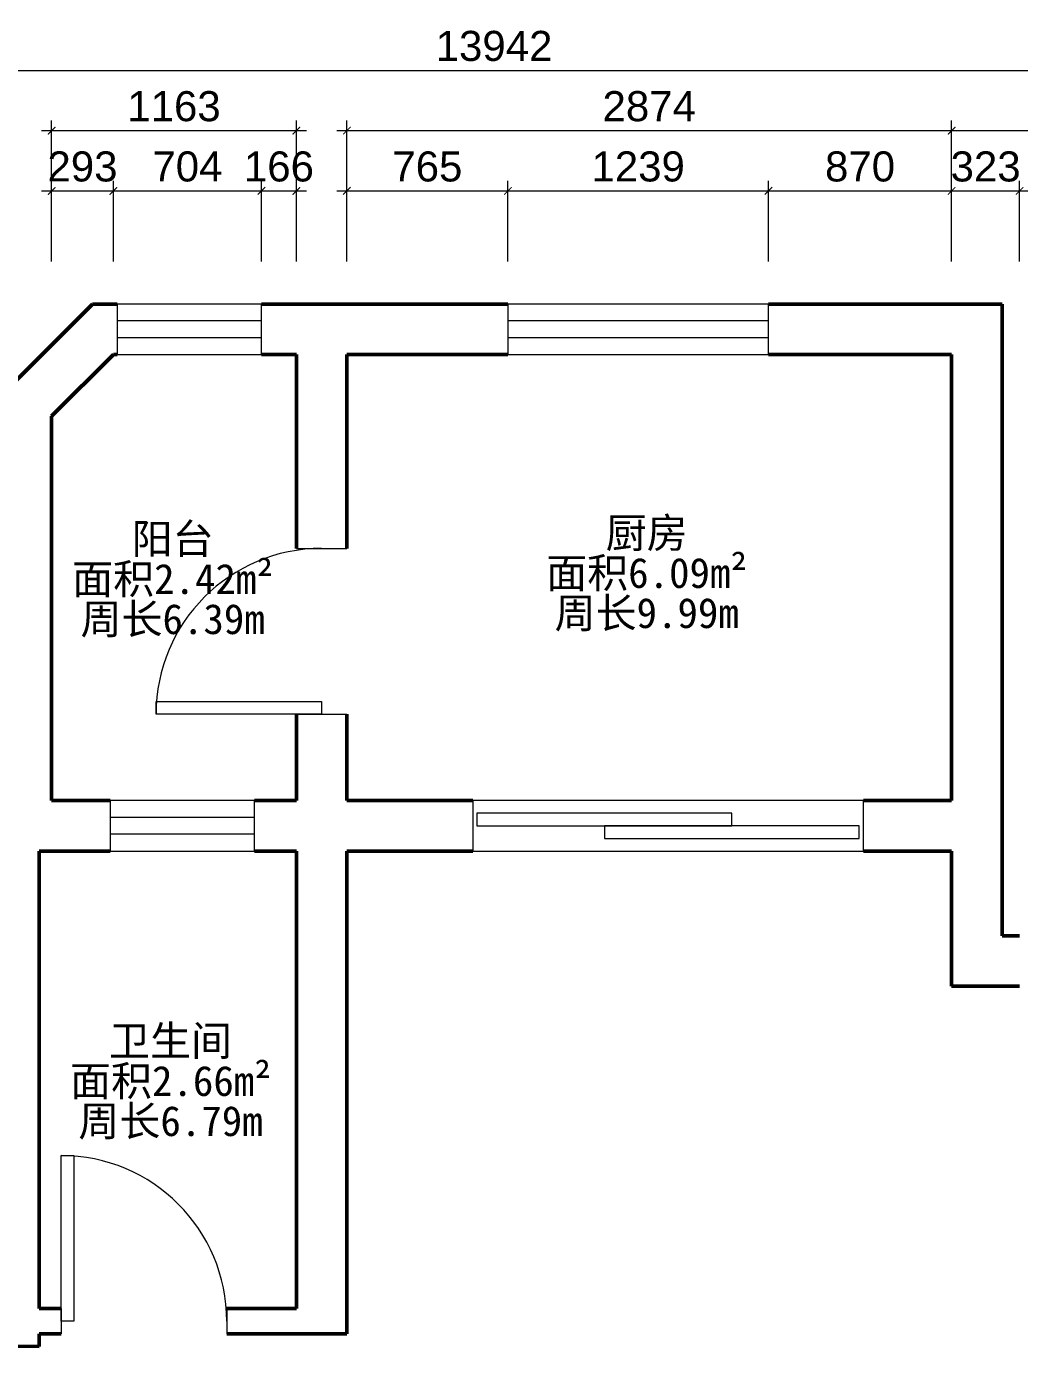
# Model space of a CAD drawing. Header units: millimetres. Extents: x 245 to 19137, y -220 to 12813.
# Drawn here: x 6518 to 11239, y 6540 to 12813 of the extents above; entities that cross this region are included whole.
import ezdxf

# ---------------------------------------------------------------- set-up
doc = ezdxf.new("R2010")
doc.units = ezdxf.units.MM
for name, color, linetype, lineweight in [('BS-非承重墙', 7, 'Continuous', 50), ('DS-门窗', 7, 'Continuous', 13), ('SH-文字标注', 2, 'Continuous', 13)]:
    doc.layers.add(name, color=color, linetype=linetype, lineweight=lineweight)
doc.layers.add('SH-尺寸标注', color=32, linetype='Continuous')
doc.styles.get("Standard").update_dxf_attribs({"font": 'arial.ttf'})
doc.styles.add('T_20_SimSun', font='', dxfattribs={"height": 178.571429})
doc.styles.get('T_20_SimSun').set_extended_font_data('SimSun')
doc.dimstyles.new('D_20_2.35', dxfattribs={"dimtxt": 142.857143, "dimasz": 35.714286, "dimexe": 47.619048, "dimexo": 0, "dimgap": 0, "dimtad": 1, "dimdec": 0, "dimzin": 1, "dimdsep": 46, "dimtxsty": 'Standard', "dimblk": 'ARCHTICK', "dimcen": 0.09, "dimdle": 47.619048, "dimclrd": 252, "dimclre": 252, "dimclrt": 134, "dimadec": 0, "dimazin": 0, "dimtfac": 1, "dimtdec": 4, "dimtix": 1, "dimtmove": 2, "dimatfit": 3, "dimfxl": 335.714273, "dimfxlon": 1, "dimtolj": 1, "dimtzin": 0, "dimlwd": 9, "dimlwe": 9, "dimarcsym": 0})

# ---------------------------------------------------------------- blocks, each defined once
blk = doc.blocks.new('WINDOW_d2bf44923f063b99043b6629e2dc5596_65d58f8b3c4644a4b537f87e552f670e')
at = {"layer": 'DS-门窗', "color": 60, "linetype": 'Continuous', "ltscale": 2}
for p, q in [((-1135.9, 2353.6), (-1821.2, 2353.6)), ((-1821.2, 2353.6), (-1821.2, 2113.6)), ((-1135.9, 2113.6), (-1135.9, 2353.6)), ((-1135.9, 2273.6), (-1821.2, 2273.6)), ((-1135.9, 2193.6), (-1821.2, 2193.6)), ((-1821.2, 2113.6), (-1135.9, 2113.6))]:
    blk.add_line(p, q, dxfattribs=at)
blk = doc.blocks.new('WINDOW_dda7be86b2d194ed9017f27c36ae2ee6_67aec39b51144958a70b7d2f797984ce')
at = {"layer": 'DS-门窗', "color": 60, "linetype": 'Continuous', "ltscale": 2}
for p, q in [((-1102, 4712.9), (-1787.3, 4712.9)), ((-1787.3, 4712.9), (-1787.3, 4472.9)), ((-1102, 4472.9), (-1102, 4712.9)), ((-1102, 4632.9), (-1787.3, 4632.9)), ((-1102, 4552.9), (-1787.3, 4552.9)), ((-1787.3, 4472.9), (-1102, 4472.9))]:
    blk.add_line(p, q, dxfattribs=at)
blk = doc.blocks.new('WINDOW_2dabe6a3f66ad981135af9a1e4afb64f_94e704c11bf74612bcbc1eeecc1d5c7c')
at = {"layer": 'DS-门窗', "color": 60, "linetype": 'Continuous', "ltscale": 2}
for p, q in [((1307.5, 4712.9), (69, 4712.9)), ((69, 4712.9), (69, 4472.9)), ((1307.5, 4472.9), (1307.5, 4712.9)), ((1307.5, 4632.9), (69, 4632.9)), ((1307.5, 4552.9), (69, 4552.9)), ((69, 4472.9), (1307.5, 4472.9))]:
    blk.add_line(p, q, dxfattribs=at)
blk = doc.blocks.new('DOOR_fc16af7c67214b6b2f2defd95263af8d_9140ba4ccb784bec9770fdfd2bd67f3c')
at = {"layer": 'DS-门窗', "color": 60, "linetype": 'Continuous', "ltscale": 2}
for p, q in [((1758.7, 2353.6), (-97.8, 2353.6)), ((-97.8, 2353.6), (-97.8, 2113.6)), ((1758.7, 2113.6), (1758.7, 2353.6)), ((1133.2, 2293.6), (-77.8, 2293.6)), ((-77.8, 2293.6), (-77.8, 2233.6)), ((1133.2, 2233.6), (1133.2, 2293.6)), ((-77.8, 2233.6), (1133.2, 2233.6)), ((1738.7, 2233.6), (527.7, 2233.6)), ((527.7, 2233.6), (527.7, 2173.6)), ((1738.7, 2173.6), (1738.7, 2233.6)), ((527.7, 2173.6), (1738.7, 2173.6)), ((-97.8, 2113.6), (1758.7, 2113.6))]:
    blk.add_line(p, q, dxfattribs=at)
blk = doc.blocks.new('LEGEND_53b17ed9e7bc361a9d5f7c8f8c891103_0325671d14544a5e9625c67889f8c782')
at = {"layer": 'DS-门窗', "color": 60, "linetype": 'Continuous', "ltscale": 2}
for p, q in [((0, 240), (0, 0)), ((787, 240), (787, 0))]:
    blk.add_line(p, q, dxfattribs=at)
at = {"layer": 'DS-门窗', "color": 60, "linetype": 'Continuous', "ltscale": 2, "flags": 128}
blk.add_lwpolyline([(0, 120), (0, 907), (60, 907), (60, 120), (0, 120)], dxfattribs=at)
at = {"layer": 'DS-门窗', "color": 60, "linetype": 'Continuous', "ltscale": 2}
blk.add_arc((0, 120), 787, 0, 90, dxfattribs=at)
blk = doc.blocks.new('LEGEND_21c7235f9fb190111f4370a596c8782f_f730b179c3a6443a9e8fe988db1792cb')
at = {"layer": 'DS-门窗', "color": 60, "linetype": 'Continuous', "ltscale": 2}
for p, q in [((0, 120), (0, 0)), ((787, 120), (787, 0))]:
    blk.add_line(p, q, dxfattribs=at)
at = {"layer": 'DS-门窗', "color": 60, "linetype": 'Continuous', "ltscale": 2, "flags": 128}
blk.add_lwpolyline([(0, 60), (0, 847), (60, 847), (60, 60), (0, 60)], dxfattribs=at)
at = {"layer": 'DS-门窗', "color": 60, "linetype": 'Continuous', "ltscale": 2}
blk.add_arc((0, 60), 787, 0, 90, dxfattribs=at)
blk = doc.blocks.new('_ArchTick')
at = {"color": 0, "linetype": 'ByBlock', "const_width": 0.15}
blk.add_lwpolyline([(-0.5, -0.5), (0.5, 0.5)], dxfattribs=at)
blk = doc.blocks.new('*D247')
at = {"layer": 'Defpoints', "color": 0}
for p in [(7801.4, 12317.5), (6638.4, 11981.8), (7801.4, 11981.8)]:
    blk.add_point(p, dxfattribs=at)
at = {"layer": 'SH-尺寸标注', "color": 252, "linetype": 'Continuous', "lineweight": 9}
for p, q in [((6638.4, 11981.8), (6638.4, 12365.1)), ((7801.4, 11981.8), (7801.4, 12365.1)), ((6590.8, 12317.5), (7849, 12317.5))]:
    blk.add_line(p, q, dxfattribs=at)
at = {"layer": 'SH-尺寸标注', "color": 252, "linetype": 'Continuous', "lineweight": 9, "xscale": 35.71428581050463, "yscale": 35.71428581050463, "zscale": 35.71428581050463, "rotation": 180}
blk.add_blockref('_ArchTick', (6638.4, 12317.5), dxfattribs=at)
at = {"layer": 'SH-尺寸标注', "color": 252, "linetype": 'Continuous', "lineweight": 9, "xscale": 35.71428581050463, "yscale": 35.71428581050463, "zscale": 35.71428581050463}
blk.add_blockref('_ArchTick', (7801.4, 12317.5), dxfattribs=at)
at = {"layer": 'SH-尺寸标注', "color": 134, "insert": (7219.9, 12432.8), "char_height": 142.86, "attachment_point": 5}
blk.add_mtext('\\A1;1163', dxfattribs=at)
blk = doc.blocks.new('*D248')
at = {"layer": 'Defpoints', "color": 0}
for p in [(10915.5, 12317.5), (8041.4, 11981.8), (10915.5, 11981.8)]:
    blk.add_point(p, dxfattribs=at)
at = {"layer": 'SH-尺寸标注', "color": 252, "linetype": 'Continuous', "lineweight": 9}
for p, q in [((8041.4, 11981.8), (8041.4, 12365.1)), ((10915.5, 11981.8), (10915.5, 12365.1)), ((7993.8, 12317.5), (10963.2, 12317.5))]:
    blk.add_line(p, q, dxfattribs=at)
at = {"layer": 'SH-尺寸标注', "color": 252, "linetype": 'Continuous', "lineweight": 9, "xscale": 35.71428581050463, "yscale": 35.71428581050463, "zscale": 35.71428581050463, "rotation": 180}
blk.add_blockref('_ArchTick', (8041.4, 12317.5), dxfattribs=at)
at = {"layer": 'SH-尺寸标注', "color": 252, "linetype": 'Continuous', "lineweight": 9, "xscale": 35.71428581050463, "yscale": 35.71428581050463, "zscale": 35.71428581050463}
blk.add_blockref('_ArchTick', (10915.5, 12317.5), dxfattribs=at)
at = {"layer": 'SH-尺寸标注', "color": 134, "insert": (9478.5, 12432.8), "char_height": 142.86, "attachment_point": 5}
blk.add_mtext('\\A1;2874', dxfattribs=at)
blk = doc.blocks.new('*D249')
at = {"layer": 'Defpoints', "color": 0}
for p in [(13152.7, 12317.5), (10915.5, 11981.8), (13152.7, 11981.8)]:
    blk.add_point(p, dxfattribs=at)
at = {"layer": 'SH-尺寸标注', "color": 252, "linetype": 'Continuous', "lineweight": 9}
for p, q in [((10915.5, 11981.8), (10915.5, 12365.1)), ((13152.7, 11981.8), (13152.7, 12365.1)), ((10867.9, 12317.5), (13200.3, 12317.5))]:
    blk.add_line(p, q, dxfattribs=at)
at = {"layer": 'SH-尺寸标注', "color": 252, "linetype": 'Continuous', "lineweight": 9, "xscale": 35.71428581050463, "yscale": 35.71428581050463, "zscale": 35.71428581050463, "rotation": 180}
blk.add_blockref('_ArchTick', (10915.5, 12317.5), dxfattribs=at)
at = {"layer": 'SH-尺寸标注', "color": 252, "linetype": 'Continuous', "lineweight": 9, "xscale": 35.71428581050463, "yscale": 35.71428581050463, "zscale": 35.71428581050463}
blk.add_blockref('_ArchTick', (13152.7, 12317.5), dxfattribs=at)
at = {"layer": 'SH-尺寸标注', "color": 134, "insert": (12034.1, 12432.8), "char_height": 142.86, "attachment_point": 5}
blk.add_mtext('\\A1;2237', dxfattribs=at)
blk = doc.blocks.new('*D260')
at = {"layer": 'Defpoints', "color": 0}
for p in [(15712.1, 12603.8), (1769.7, 12268.1), (15712.1, 12268.1)]:
    blk.add_point(p, dxfattribs=at)
at = {"layer": 'SH-尺寸标注', "color": 252, "linetype": 'Continuous', "lineweight": 9}
for p, q in [((1769.7, 12268.1), (1769.7, 12651.4)), ((15712.1, 12268.1), (15712.1, 12651.4)), ((1722.1, 12603.8), (15759.7, 12603.8))]:
    blk.add_line(p, q, dxfattribs=at)
at = {"layer": 'SH-尺寸标注', "color": 252, "linetype": 'Continuous', "lineweight": 9, "xscale": 35.71428581050463, "yscale": 35.71428581050463, "zscale": 35.71428581050463, "rotation": 180}
blk.add_blockref('_ArchTick', (1769.7, 12603.8), dxfattribs=at)
at = {"layer": 'SH-尺寸标注', "color": 252, "linetype": 'Continuous', "lineweight": 9, "xscale": 35.71428581050463, "yscale": 35.71428581050463, "zscale": 35.71428581050463}
blk.add_blockref('_ArchTick', (15712.1, 12603.8), dxfattribs=at)
at = {"layer": 'SH-尺寸标注', "color": 134, "insert": (8740.9, 12719.1), "char_height": 142.86, "attachment_point": 5}
blk.add_mtext('\\A1;13942', dxfattribs=at)
blk = doc.blocks.new('*D280')
at = {"layer": 'Defpoints', "color": 0}
for p in [(6931.6, 12031.2), (6638.4, 11695.5), (6931.6, 11695.5)]:
    blk.add_point(p, dxfattribs=at)
at = {"layer": 'SH-尺寸标注', "color": 252, "linetype": 'Continuous', "lineweight": 9}
for p, q in [((6638.4, 11695.5), (6638.4, 12078.9)), ((6931.6, 11695.5), (6931.6, 12078.9)), ((6590.8, 12031.2), (6979.3, 12031.2))]:
    blk.add_line(p, q, dxfattribs=at)
at = {"layer": 'SH-尺寸标注', "color": 252, "linetype": 'Continuous', "lineweight": 9, "xscale": 35.71428581050463, "yscale": 35.71428581050463, "zscale": 35.71428581050463, "rotation": 180}
blk.add_blockref('_ArchTick', (6638.4, 12031.2), dxfattribs=at)
at = {"layer": 'SH-尺寸标注', "color": 252, "linetype": 'Continuous', "lineweight": 9, "xscale": 35.71428581050463, "yscale": 35.71428581050463, "zscale": 35.71428581050463}
blk.add_blockref('_ArchTick', (6931.6, 12031.2), dxfattribs=at)
at = {"layer": 'SH-尺寸标注', "color": 134, "insert": (6785, 12146.5), "char_height": 142.86, "attachment_point": 5}
blk.add_mtext('\\A1;293', dxfattribs=at)
blk = doc.blocks.new('*D281')
at = {"layer": 'Defpoints', "color": 0}
for p in [(7635.7, 12031.2), (6931.6, 11695.5), (7635.7, 11695.5)]:
    blk.add_point(p, dxfattribs=at)
at = {"layer": 'SH-尺寸标注', "color": 252, "linetype": 'Continuous', "lineweight": 9}
for p, q in [((6931.6, 11695.5), (6931.6, 12078.9)), ((7635.7, 11695.5), (7635.7, 12078.9)), ((6884, 12031.2), (7683.3, 12031.2))]:
    blk.add_line(p, q, dxfattribs=at)
at = {"layer": 'SH-尺寸标注', "color": 252, "linetype": 'Continuous', "lineweight": 9, "xscale": 35.71428581050463, "yscale": 35.71428581050463, "zscale": 35.71428581050463, "rotation": 180}
blk.add_blockref('_ArchTick', (6931.6, 12031.2), dxfattribs=at)
at = {"layer": 'SH-尺寸标注', "color": 252, "linetype": 'Continuous', "lineweight": 9, "xscale": 35.71428581050463, "yscale": 35.71428581050463, "zscale": 35.71428581050463}
blk.add_blockref('_ArchTick', (7635.7, 12031.2), dxfattribs=at)
at = {"layer": 'SH-尺寸标注', "color": 134, "insert": (7283.7, 12146.5), "char_height": 142.86, "attachment_point": 5}
blk.add_mtext('\\A1;704', dxfattribs=at)
blk = doc.blocks.new('*D282')
at = {"layer": 'Defpoints', "color": 0}
for p in [(7801.4, 12031.2), (7635.7, 11695.5), (7801.4, 11695.5)]:
    blk.add_point(p, dxfattribs=at)
at = {"layer": 'SH-尺寸标注', "color": 252, "linetype": 'Continuous', "lineweight": 9}
for p, q in [((7635.7, 11695.5), (7635.7, 12078.9)), ((7801.4, 11695.5), (7801.4, 12078.9)), ((7588.1, 12031.2), (7849, 12031.2))]:
    blk.add_line(p, q, dxfattribs=at)
at = {"layer": 'SH-尺寸标注', "color": 252, "linetype": 'Continuous', "lineweight": 9, "xscale": 35.71428581050463, "yscale": 35.71428581050463, "zscale": 35.71428581050463, "rotation": 180}
blk.add_blockref('_ArchTick', (7635.7, 12031.2), dxfattribs=at)
at = {"layer": 'SH-尺寸标注', "color": 252, "linetype": 'Continuous', "lineweight": 9, "xscale": 35.71428581050463, "yscale": 35.71428581050463, "zscale": 35.71428581050463}
blk.add_blockref('_ArchTick', (7801.4, 12031.2), dxfattribs=at)
at = {"layer": 'SH-尺寸标注', "color": 134, "insert": (7718.5, 12146.5), "char_height": 142.86, "attachment_point": 5}
blk.add_mtext('\\A1;166', dxfattribs=at)
blk = doc.blocks.new('*D283')
at = {"layer": 'Defpoints', "color": 0}
for p in [(8806.7, 12031.2), (8041.4, 11695.5), (8806.7, 11695.5)]:
    blk.add_point(p, dxfattribs=at)
at = {"layer": 'SH-尺寸标注', "color": 252, "linetype": 'Continuous', "lineweight": 9}
for p, q in [((8041.4, 11695.5), (8041.4, 12078.9)), ((8806.7, 11695.5), (8806.7, 12078.9)), ((7993.8, 12031.2), (8854.3, 12031.2))]:
    blk.add_line(p, q, dxfattribs=at)
at = {"layer": 'SH-尺寸标注', "color": 252, "linetype": 'Continuous', "lineweight": 9, "xscale": 35.71428581050463, "yscale": 35.71428581050463, "zscale": 35.71428581050463, "rotation": 180}
blk.add_blockref('_ArchTick', (8041.4, 12031.2), dxfattribs=at)
at = {"layer": 'SH-尺寸标注', "color": 252, "linetype": 'Continuous', "lineweight": 9, "xscale": 35.71428581050463, "yscale": 35.71428581050463, "zscale": 35.71428581050463}
blk.add_blockref('_ArchTick', (8806.7, 12031.2), dxfattribs=at)
at = {"layer": 'SH-尺寸标注', "color": 134, "insert": (8424, 12146.5), "char_height": 142.86, "attachment_point": 5}
blk.add_mtext('\\A1;765', dxfattribs=at)
blk = doc.blocks.new('*D284')
at = {"layer": 'Defpoints', "color": 0}
for p in [(10045.2, 12031.2), (8806.7, 11695.5), (10045.2, 11695.5)]:
    blk.add_point(p, dxfattribs=at)
at = {"layer": 'SH-尺寸标注', "color": 252, "linetype": 'Continuous', "lineweight": 9}
for p, q in [((8806.7, 11695.5), (8806.7, 12078.9)), ((10045.2, 11695.5), (10045.2, 12078.9)), ((8759.1, 12031.2), (10092.8, 12031.2))]:
    blk.add_line(p, q, dxfattribs=at)
at = {"layer": 'SH-尺寸标注', "color": 252, "linetype": 'Continuous', "lineweight": 9, "xscale": 35.71428581050463, "yscale": 35.71428581050463, "zscale": 35.71428581050463, "rotation": 180}
blk.add_blockref('_ArchTick', (8806.7, 12031.2), dxfattribs=at)
at = {"layer": 'SH-尺寸标注', "color": 252, "linetype": 'Continuous', "lineweight": 9, "xscale": 35.71428581050463, "yscale": 35.71428581050463, "zscale": 35.71428581050463}
blk.add_blockref('_ArchTick', (10045.2, 12031.2), dxfattribs=at)
at = {"layer": 'SH-尺寸标注', "color": 134, "insert": (9425.9, 12146.5), "char_height": 142.86, "attachment_point": 5}
blk.add_mtext('\\A1;1239', dxfattribs=at)
blk = doc.blocks.new('*D285')
at = {"layer": 'Defpoints', "color": 0}
for p in [(10915.5, 12031.2), (10045.2, 11695.5), (10915.5, 11695.5)]:
    blk.add_point(p, dxfattribs=at)
at = {"layer": 'SH-尺寸标注', "color": 252, "linetype": 'Continuous', "lineweight": 9}
for p, q in [((10045.2, 11695.5), (10045.2, 12078.9)), ((10915.5, 11695.5), (10915.5, 12078.9)), ((9997.6, 12031.2), (10963.2, 12031.2))]:
    blk.add_line(p, q, dxfattribs=at)
at = {"layer": 'SH-尺寸标注', "color": 252, "linetype": 'Continuous', "lineweight": 9, "xscale": 35.71428581050463, "yscale": 35.71428581050463, "zscale": 35.71428581050463, "rotation": 180}
blk.add_blockref('_ArchTick', (10045.2, 12031.2), dxfattribs=at)
at = {"layer": 'SH-尺寸标注', "color": 252, "linetype": 'Continuous', "lineweight": 9, "xscale": 35.71428581050463, "yscale": 35.71428581050463, "zscale": 35.71428581050463}
blk.add_blockref('_ArchTick', (10915.5, 12031.2), dxfattribs=at)
at = {"layer": 'SH-尺寸标注', "color": 134, "insert": (10480.4, 12146.5), "char_height": 142.86, "attachment_point": 5}
blk.add_mtext('\\A1;870', dxfattribs=at)
blk = doc.blocks.new('*D286')
at = {"layer": 'Defpoints', "color": 0}
for p in [(11238.6, 12031.2), (10915.5, 11695.5), (11238.6, 11695.5)]:
    blk.add_point(p, dxfattribs=at)
at = {"layer": 'SH-尺寸标注', "color": 252, "linetype": 'Continuous', "lineweight": 9}
for p, q in [((10915.5, 11695.5), (10915.5, 12078.9)), ((11238.6, 11695.5), (11238.6, 12078.9)), ((10867.9, 12031.2), (11286.2, 12031.2))]:
    blk.add_line(p, q, dxfattribs=at)
at = {"layer": 'SH-尺寸标注', "color": 252, "linetype": 'Continuous', "lineweight": 9, "xscale": 35.71428581050463, "yscale": 35.71428581050463, "zscale": 35.71428581050463, "rotation": 180}
blk.add_blockref('_ArchTick', (10915.5, 12031.2), dxfattribs=at)
at = {"layer": 'SH-尺寸标注', "color": 252, "linetype": 'Continuous', "lineweight": 9, "xscale": 35.71428581050463, "yscale": 35.71428581050463, "zscale": 35.71428581050463}
blk.add_blockref('_ArchTick', (11238.6, 12031.2), dxfattribs=at)
at = {"layer": 'SH-尺寸标注', "color": 134, "insert": (11077.1, 12146.5), "char_height": 142.86, "attachment_point": 5}
blk.add_mtext('\\A1;323', dxfattribs=at)
blk = doc.blocks.new('*D287')
at = {"layer": 'Defpoints', "color": 0}
for p in [(12580.2, 12031.2), (11238.6, 11695.5), (12580.2, 11695.5)]:
    blk.add_point(p, dxfattribs=at)
at = {"layer": 'SH-尺寸标注', "color": 252, "linetype": 'Continuous', "lineweight": 9}
for p, q in [((11238.6, 11695.5), (11238.6, 12078.9)), ((12580.2, 11695.5), (12580.2, 12078.9)), ((11191, 12031.2), (12627.8, 12031.2))]:
    blk.add_line(p, q, dxfattribs=at)
at = {"layer": 'SH-尺寸标注', "color": 252, "linetype": 'Continuous', "lineweight": 9, "xscale": 35.71428581050463, "yscale": 35.71428581050463, "zscale": 35.71428581050463, "rotation": 180}
blk.add_blockref('_ArchTick', (11238.6, 12031.2), dxfattribs=at)
at = {"layer": 'SH-尺寸标注', "color": 252, "linetype": 'Continuous', "lineweight": 9, "xscale": 35.71428581050463, "yscale": 35.71428581050463, "zscale": 35.71428581050463}
blk.add_blockref('_ArchTick', (12580.2, 12031.2), dxfattribs=at)
at = {"layer": 'SH-尺寸标注', "color": 134, "insert": (11909.4, 12146.5), "char_height": 142.86, "attachment_point": 5}
blk.add_mtext('\\A1;1342', dxfattribs=at)
blk = doc.blocks.new('*D305')
at = {"layer": 'Defpoints', "color": 0}
for p in [(7801.4, 12317.5), (6638.4, 11981.8), (7801.4, 11981.8)]:
    blk.add_point(p, dxfattribs=at)
at = {"layer": 'SH-尺寸标注', "color": 252, "linetype": 'Continuous', "lineweight": 9}
for p, q in [((6638.4, 11981.8), (6638.4, 12365.1)), ((7801.4, 11981.8), (7801.4, 12365.1)), ((6590.8, 12317.5), (7849, 12317.5))]:
    blk.add_line(p, q, dxfattribs=at)
at = {"layer": 'SH-尺寸标注', "color": 252, "linetype": 'Continuous', "lineweight": 9, "xscale": 35.71428581050463, "yscale": 35.71428581050463, "zscale": 35.71428581050463, "rotation": 180}
blk.add_blockref('_ArchTick', (6638.4, 12317.5), dxfattribs=at)
at = {"layer": 'SH-尺寸标注', "color": 252, "linetype": 'Continuous', "lineweight": 9, "xscale": 35.71428581050463, "yscale": 35.71428581050463, "zscale": 35.71428581050463}
blk.add_blockref('_ArchTick', (7801.4, 12317.5), dxfattribs=at)
at = {"layer": 'SH-尺寸标注', "color": 134, "insert": (7219.9, 12432.8), "char_height": 142.86, "attachment_point": 5}
blk.add_mtext('\\A1;1163', dxfattribs=at)
blk = doc.blocks.new('*D306')
at = {"layer": 'Defpoints', "color": 0}
for p in [(10915.5, 12317.5), (8041.4, 11981.8), (10915.5, 11981.8)]:
    blk.add_point(p, dxfattribs=at)
at = {"layer": 'SH-尺寸标注', "color": 252, "linetype": 'Continuous', "lineweight": 9}
for p, q in [((8041.4, 11981.8), (8041.4, 12365.1)), ((10915.5, 11981.8), (10915.5, 12365.1)), ((7993.8, 12317.5), (10963.2, 12317.5))]:
    blk.add_line(p, q, dxfattribs=at)
at = {"layer": 'SH-尺寸标注', "color": 252, "linetype": 'Continuous', "lineweight": 9, "xscale": 35.71428581050463, "yscale": 35.71428581050463, "zscale": 35.71428581050463, "rotation": 180}
blk.add_blockref('_ArchTick', (8041.4, 12317.5), dxfattribs=at)
at = {"layer": 'SH-尺寸标注', "color": 252, "linetype": 'Continuous', "lineweight": 9, "xscale": 35.71428581050463, "yscale": 35.71428581050463, "zscale": 35.71428581050463}
blk.add_blockref('_ArchTick', (10915.5, 12317.5), dxfattribs=at)
at = {"layer": 'SH-尺寸标注', "color": 134, "insert": (9478.5, 12432.8), "char_height": 142.86, "attachment_point": 5}
blk.add_mtext('\\A1;2874', dxfattribs=at)
blk = doc.blocks.new('*D307')
at = {"layer": 'Defpoints', "color": 0}
for p in [(13152.7, 12317.5), (10915.5, 11981.8), (13152.7, 11981.8)]:
    blk.add_point(p, dxfattribs=at)
at = {"layer": 'SH-尺寸标注', "color": 252, "linetype": 'Continuous', "lineweight": 9}
for p, q in [((10915.5, 11981.8), (10915.5, 12365.1)), ((13152.7, 11981.8), (13152.7, 12365.1)), ((10867.9, 12317.5), (13200.3, 12317.5))]:
    blk.add_line(p, q, dxfattribs=at)
at = {"layer": 'SH-尺寸标注', "color": 252, "linetype": 'Continuous', "lineweight": 9, "xscale": 35.71428581050463, "yscale": 35.71428581050463, "zscale": 35.71428581050463, "rotation": 180}
blk.add_blockref('_ArchTick', (10915.5, 12317.5), dxfattribs=at)
at = {"layer": 'SH-尺寸标注', "color": 252, "linetype": 'Continuous', "lineweight": 9, "xscale": 35.71428581050463, "yscale": 35.71428581050463, "zscale": 35.71428581050463}
blk.add_blockref('_ArchTick', (13152.7, 12317.5), dxfattribs=at)
at = {"layer": 'SH-尺寸标注', "color": 134, "insert": (12034.1, 12432.8), "char_height": 142.86, "attachment_point": 5}
blk.add_mtext('\\A1;2237', dxfattribs=at)
blk = doc.blocks.new('*D318')
at = {"layer": 'Defpoints', "color": 0}
for p in [(15712.1, 12603.8), (1769.7, 12268.1), (15712.1, 12268.1)]:
    blk.add_point(p, dxfattribs=at)
at = {"layer": 'SH-尺寸标注', "color": 252, "linetype": 'Continuous', "lineweight": 9}
for p, q in [((1769.7, 12268.1), (1769.7, 12651.4)), ((15712.1, 12268.1), (15712.1, 12651.4)), ((1722.1, 12603.8), (15759.7, 12603.8))]:
    blk.add_line(p, q, dxfattribs=at)
at = {"layer": 'SH-尺寸标注', "color": 252, "linetype": 'Continuous', "lineweight": 9, "xscale": 35.71428581050463, "yscale": 35.71428581050463, "zscale": 35.71428581050463, "rotation": 180}
blk.add_blockref('_ArchTick', (1769.7, 12603.8), dxfattribs=at)
at = {"layer": 'SH-尺寸标注', "color": 252, "linetype": 'Continuous', "lineweight": 9, "xscale": 35.71428581050463, "yscale": 35.71428581050463, "zscale": 35.71428581050463}
blk.add_blockref('_ArchTick', (15712.1, 12603.8), dxfattribs=at)
at = {"layer": 'SH-尺寸标注', "color": 134, "insert": (8740.9, 12719.1), "char_height": 142.86, "attachment_point": 5}
blk.add_mtext('\\A1;13942', dxfattribs=at)
blk = doc.blocks.new('*D332')
at = {"layer": 'Defpoints', "color": 0}
for p in [(6931.6, 12031.2), (6638.4, 11695.5), (6931.6, 11695.5)]:
    blk.add_point(p, dxfattribs=at)
at = {"layer": 'SH-尺寸标注', "color": 252, "linetype": 'Continuous', "lineweight": 9}
for p, q in [((6638.4, 11695.5), (6638.4, 12078.9)), ((6931.6, 11695.5), (6931.6, 12078.9)), ((6590.8, 12031.2), (6979.3, 12031.2))]:
    blk.add_line(p, q, dxfattribs=at)
at = {"layer": 'SH-尺寸标注', "color": 252, "linetype": 'Continuous', "lineweight": 9, "xscale": 35.71428581050463, "yscale": 35.71428581050463, "zscale": 35.71428581050463, "rotation": 180}
blk.add_blockref('_ArchTick', (6638.4, 12031.2), dxfattribs=at)
at = {"layer": 'SH-尺寸标注', "color": 252, "linetype": 'Continuous', "lineweight": 9, "xscale": 35.71428581050463, "yscale": 35.71428581050463, "zscale": 35.71428581050463}
blk.add_blockref('_ArchTick', (6931.6, 12031.2), dxfattribs=at)
at = {"layer": 'SH-尺寸标注', "color": 134, "insert": (6785, 12146.5), "char_height": 142.86, "attachment_point": 5}
blk.add_mtext('\\A1;293', dxfattribs=at)
blk = doc.blocks.new('*D333')
at = {"layer": 'Defpoints', "color": 0}
for p in [(7635.7, 12031.2), (6931.6, 11695.5), (7635.7, 11695.5)]:
    blk.add_point(p, dxfattribs=at)
at = {"layer": 'SH-尺寸标注', "color": 252, "linetype": 'Continuous', "lineweight": 9}
for p, q in [((6931.6, 11695.5), (6931.6, 12078.9)), ((7635.7, 11695.5), (7635.7, 12078.9)), ((6884, 12031.2), (7683.3, 12031.2))]:
    blk.add_line(p, q, dxfattribs=at)
at = {"layer": 'SH-尺寸标注', "color": 252, "linetype": 'Continuous', "lineweight": 9, "xscale": 35.71428581050463, "yscale": 35.71428581050463, "zscale": 35.71428581050463, "rotation": 180}
blk.add_blockref('_ArchTick', (6931.6, 12031.2), dxfattribs=at)
at = {"layer": 'SH-尺寸标注', "color": 252, "linetype": 'Continuous', "lineweight": 9, "xscale": 35.71428581050463, "yscale": 35.71428581050463, "zscale": 35.71428581050463}
blk.add_blockref('_ArchTick', (7635.7, 12031.2), dxfattribs=at)
at = {"layer": 'SH-尺寸标注', "color": 134, "insert": (7283.7, 12146.5), "char_height": 142.86, "attachment_point": 5}
blk.add_mtext('\\A1;704', dxfattribs=at)
blk = doc.blocks.new('*D334')
at = {"layer": 'Defpoints', "color": 0}
for p in [(7801.4, 12031.2), (7635.7, 11695.5), (7801.4, 11695.5)]:
    blk.add_point(p, dxfattribs=at)
at = {"layer": 'SH-尺寸标注', "color": 252, "linetype": 'Continuous', "lineweight": 9}
for p, q in [((7635.7, 11695.5), (7635.7, 12078.9)), ((7801.4, 11695.5), (7801.4, 12078.9)), ((7588.1, 12031.2), (7849, 12031.2))]:
    blk.add_line(p, q, dxfattribs=at)
at = {"layer": 'SH-尺寸标注', "color": 252, "linetype": 'Continuous', "lineweight": 9, "xscale": 35.71428581050463, "yscale": 35.71428581050463, "zscale": 35.71428581050463, "rotation": 180}
blk.add_blockref('_ArchTick', (7635.7, 12031.2), dxfattribs=at)
at = {"layer": 'SH-尺寸标注', "color": 252, "linetype": 'Continuous', "lineweight": 9, "xscale": 35.71428581050463, "yscale": 35.71428581050463, "zscale": 35.71428581050463}
blk.add_blockref('_ArchTick', (7801.4, 12031.2), dxfattribs=at)
at = {"layer": 'SH-尺寸标注', "color": 134, "insert": (7718.5, 12146.5), "char_height": 142.86, "attachment_point": 5}
blk.add_mtext('\\A1;166', dxfattribs=at)
blk = doc.blocks.new('*D335')
at = {"layer": 'Defpoints', "color": 0}
for p in [(8806.7, 12031.2), (8041.4, 11695.5), (8806.7, 11695.5)]:
    blk.add_point(p, dxfattribs=at)
at = {"layer": 'SH-尺寸标注', "color": 252, "linetype": 'Continuous', "lineweight": 9}
for p, q in [((8041.4, 11695.5), (8041.4, 12078.9)), ((8806.7, 11695.5), (8806.7, 12078.9)), ((7993.8, 12031.2), (8854.3, 12031.2))]:
    blk.add_line(p, q, dxfattribs=at)
at = {"layer": 'SH-尺寸标注', "color": 252, "linetype": 'Continuous', "lineweight": 9, "xscale": 35.71428581050463, "yscale": 35.71428581050463, "zscale": 35.71428581050463, "rotation": 180}
blk.add_blockref('_ArchTick', (8041.4, 12031.2), dxfattribs=at)
at = {"layer": 'SH-尺寸标注', "color": 252, "linetype": 'Continuous', "lineweight": 9, "xscale": 35.71428581050463, "yscale": 35.71428581050463, "zscale": 35.71428581050463}
blk.add_blockref('_ArchTick', (8806.7, 12031.2), dxfattribs=at)
at = {"layer": 'SH-尺寸标注', "color": 134, "insert": (8424, 12146.5), "char_height": 142.86, "attachment_point": 5}
blk.add_mtext('\\A1;765', dxfattribs=at)
blk = doc.blocks.new('*D336')
at = {"layer": 'Defpoints', "color": 0}
for p in [(10045.2, 12031.2), (8806.7, 11695.5), (10045.2, 11695.5)]:
    blk.add_point(p, dxfattribs=at)
at = {"layer": 'SH-尺寸标注', "color": 252, "linetype": 'Continuous', "lineweight": 9}
for p, q in [((8806.7, 11695.5), (8806.7, 12078.9)), ((10045.2, 11695.5), (10045.2, 12078.9)), ((8759.1, 12031.2), (10092.8, 12031.2))]:
    blk.add_line(p, q, dxfattribs=at)
at = {"layer": 'SH-尺寸标注', "color": 252, "linetype": 'Continuous', "lineweight": 9, "xscale": 35.71428581050463, "yscale": 35.71428581050463, "zscale": 35.71428581050463, "rotation": 180}
blk.add_blockref('_ArchTick', (8806.7, 12031.2), dxfattribs=at)
at = {"layer": 'SH-尺寸标注', "color": 252, "linetype": 'Continuous', "lineweight": 9, "xscale": 35.71428581050463, "yscale": 35.71428581050463, "zscale": 35.71428581050463}
blk.add_blockref('_ArchTick', (10045.2, 12031.2), dxfattribs=at)
at = {"layer": 'SH-尺寸标注', "color": 134, "insert": (9425.9, 12146.5), "char_height": 142.86, "attachment_point": 5}
blk.add_mtext('\\A1;1239', dxfattribs=at)
blk = doc.blocks.new('*D337')
at = {"layer": 'Defpoints', "color": 0}
for p in [(10915.5, 12031.2), (10045.2, 11695.5), (10915.5, 11695.5)]:
    blk.add_point(p, dxfattribs=at)
at = {"layer": 'SH-尺寸标注', "color": 252, "linetype": 'Continuous', "lineweight": 9}
for p, q in [((10045.2, 11695.5), (10045.2, 12078.9)), ((10915.5, 11695.5), (10915.5, 12078.9)), ((9997.6, 12031.2), (10963.2, 12031.2))]:
    blk.add_line(p, q, dxfattribs=at)
at = {"layer": 'SH-尺寸标注', "color": 252, "linetype": 'Continuous', "lineweight": 9, "xscale": 35.71428581050463, "yscale": 35.71428581050463, "zscale": 35.71428581050463, "rotation": 180}
blk.add_blockref('_ArchTick', (10045.2, 12031.2), dxfattribs=at)
at = {"layer": 'SH-尺寸标注', "color": 252, "linetype": 'Continuous', "lineweight": 9, "xscale": 35.71428581050463, "yscale": 35.71428581050463, "zscale": 35.71428581050463}
blk.add_blockref('_ArchTick', (10915.5, 12031.2), dxfattribs=at)
at = {"layer": 'SH-尺寸标注', "color": 134, "insert": (10480.4, 12146.5), "char_height": 142.86, "attachment_point": 5}
blk.add_mtext('\\A1;870', dxfattribs=at)
blk = doc.blocks.new('*D338')
at = {"layer": 'Defpoints', "color": 0}
for p in [(11238.6, 12031.2), (10915.5, 11695.5), (11238.6, 11695.5)]:
    blk.add_point(p, dxfattribs=at)
at = {"layer": 'SH-尺寸标注', "color": 252, "linetype": 'Continuous', "lineweight": 9}
for p, q in [((10915.5, 11695.5), (10915.5, 12078.9)), ((11238.6, 11695.5), (11238.6, 12078.9)), ((10867.9, 12031.2), (11286.2, 12031.2))]:
    blk.add_line(p, q, dxfattribs=at)
at = {"layer": 'SH-尺寸标注', "color": 252, "linetype": 'Continuous', "lineweight": 9, "xscale": 35.71428581050463, "yscale": 35.71428581050463, "zscale": 35.71428581050463, "rotation": 180}
blk.add_blockref('_ArchTick', (10915.5, 12031.2), dxfattribs=at)
at = {"layer": 'SH-尺寸标注', "color": 252, "linetype": 'Continuous', "lineweight": 9, "xscale": 35.71428581050463, "yscale": 35.71428581050463, "zscale": 35.71428581050463}
blk.add_blockref('_ArchTick', (11238.6, 12031.2), dxfattribs=at)
at = {"layer": 'SH-尺寸标注', "color": 134, "insert": (11077.1, 12146.5), "char_height": 142.86, "attachment_point": 5}
blk.add_mtext('\\A1;323', dxfattribs=at)
blk = doc.blocks.new('*D339')
at = {"layer": 'Defpoints', "color": 0}
for p in [(12580.2, 12031.2), (11238.6, 11695.5), (12580.2, 11695.5)]:
    blk.add_point(p, dxfattribs=at)
at = {"layer": 'SH-尺寸标注', "color": 252, "linetype": 'Continuous', "lineweight": 9}
for p, q in [((11238.6, 11695.5), (11238.6, 12078.9)), ((12580.2, 11695.5), (12580.2, 12078.9)), ((11191, 12031.2), (12627.8, 12031.2))]:
    blk.add_line(p, q, dxfattribs=at)
at = {"layer": 'SH-尺寸标注', "color": 252, "linetype": 'Continuous', "lineweight": 9, "xscale": 35.71428581050463, "yscale": 35.71428581050463, "zscale": 35.71428581050463, "rotation": 180}
blk.add_blockref('_ArchTick', (11238.6, 12031.2), dxfattribs=at)
at = {"layer": 'SH-尺寸标注', "color": 252, "linetype": 'Continuous', "lineweight": 9, "xscale": 35.71428581050463, "yscale": 35.71428581050463, "zscale": 35.71428581050463}
blk.add_blockref('_ArchTick', (12580.2, 12031.2), dxfattribs=at)
at = {"layer": 'SH-尺寸标注', "color": 134, "insert": (11909.4, 12146.5), "char_height": 142.86, "attachment_point": 5}
blk.add_mtext('\\A1;1342', dxfattribs=at)

msp = doc.modelspace()

# ---------------------------------------------------------------- linework, layer by layer
at = {"layer": 'BS-非承重墙', "color": 7, "linetype": 'Continuous', "ltscale": 2}
for p, q in [((6832.2, 11493.7), (6398.4, 11059.9)), ((6832.2, 11493.7), (6398.4, 11059.9)), ((6950.3, 11493.7), (6832.2, 11493.7)), ((6950.3, 11493.7), (6832.2, 11493.7)), ((8041.4, 11493.7), (7635.7, 11493.7)), ((8041.4, 11493.7), (7635.7, 11493.7)), ((8806.7, 11493.7), (8041.4, 11493.7)), ((8806.7, 11493.7), (8041.4, 11493.7)), ((11155.5, 11493.7), (10045.2, 11493.7)), ((11155.5, 11493.7), (10045.2, 11493.7)), ((11155.5, 11253.7), (11155.5, 11493.7)), ((11155.5, 11253.7), (11155.5, 11493.7)), ((6638.4, 10960.5), (6931.6, 11253.7)), ((6638.4, 10960.5), (6931.6, 11253.7)), ((6931.6, 11253.7), (6950.3, 11253.7)), ((6931.6, 11253.7), (6950.3, 11253.7)), ((7635.7, 11253.7), (7801.4, 11253.7)), ((7635.7, 11253.7), (7801.4, 11253.7)), ((7801.4, 11253.7), (7801.4, 10332.6)), ((7801.4, 11253.7), (7801.4, 10332.6)), ((8041.4, 10332.6), (8041.4, 11253.7)), ((8041.4, 11253.7), (8806.7, 11253.7)), ((8041.4, 10332.6), (8041.4, 11253.7)), ((8041.4, 11253.7), (8806.7, 11253.7)), ((10045.2, 11253.7), (10915.5, 11253.7)), ((10045.2, 11253.7), (10915.5, 11253.7)), ((10915.5, 11253.7), (10915.5, 9134.5)), ((10915.5, 11253.7), (10915.5, 9134.5)), ((11155.5, 8894.5), (11155.5, 11253.7)), ((11155.5, 8894.5), (11155.5, 11253.7)), ((6638.4, 10414.7), (6638.4, 10960.5)), ((6638.4, 10414.7), (6638.4, 10960.5)), ((6638.4, 9134.5), (6638.4, 10414.7)), ((6638.4, 9134.5), (6638.4, 10414.7)), ((7801.4, 9545.6), (7801.4, 9134.5)), ((7801.4, 9545.6), (7801.4, 9134.5)), ((8041.4, 9134.5), (8041.4, 9545.6)), ((8041.4, 9134.5), (8041.4, 9545.6)), ((6916.5, 9134.5), (6638.4, 9134.5)), ((6916.5, 9134.5), (6638.4, 9134.5)), ((7801.4, 9134.5), (7601.8, 9134.5)), ((7801.4, 9134.5), (7601.8, 9134.5)), ((8639.9, 9134.5), (8041.4, 9134.5)), ((8639.9, 9134.5), (8041.4, 9134.5)), ((10915.5, 9134.5), (10496.4, 9134.5)), ((10915.5, 9134.5), (10496.4, 9134.5)), ((6578.4, 8894.5), (6638.4, 8894.5)), ((6578.4, 6720.9), (6578.4, 8894.5)), ((6578.4, 8894.5), (6638.4, 8894.5)), ((6578.4, 6720.9), (6578.4, 8894.5)), ((6638.4, 8894.5), (6916.5, 8894.5)), ((6638.4, 8894.5), (6916.5, 8894.5)), ((7601.8, 8894.5), (7801.4, 8894.5)), ((7601.8, 8894.5), (7801.4, 8894.5)), ((7801.4, 8894.5), (7801.4, 6720.9)), ((7801.4, 8894.5), (7801.4, 6720.9)), ((8041.4, 6600.9), (8041.4, 8894.5)), ((8041.4, 8894.5), (8639.9, 8894.5)), ((8041.4, 6600.9), (8041.4, 8894.5)), ((8041.4, 8894.5), (8639.9, 8894.5)), ((10496.4, 8894.5), (10915.5, 8894.5)), ((10496.4, 8894.5), (10915.5, 8894.5)), ((10915.5, 8894.5), (10915.5, 8492.2)), ((10915.5, 8894.5), (10915.5, 8492.2)), ((11155.5, 8492.2), (11155.5, 8894.5)), ((11155.5, 8492.2), (11155.5, 8894.5)), ((10915.5, 8492.2), (10915.5, 8252.2)), ((10915.5, 8492.2), (10915.5, 8252.2)), ((11238.6, 8492.2), (11155.5, 8492.2)), ((11238.6, 8492.2), (11155.5, 8492.2)), ((10915.5, 8252.2), (11238.6, 8252.2)), ((10915.5, 8252.2), (11238.6, 8252.2)), ((6683.7, 6720.9), (6578.4, 6720.9)), ((6683.7, 6720.9), (6578.4, 6720.9)), ((7801.4, 6720.9), (7470.8, 6720.9)), ((7801.4, 6720.9), (7470.8, 6720.9)), ((6578.4, 6540.4), (6578.4, 6600.9)), ((6578.4, 6600.9), (6683.7, 6600.9)), ((6578.4, 6540.4), (6578.4, 6600.9)), ((6578.4, 6600.9), (6683.7, 6600.9)), ((7470.8, 6600.9), (7801.4, 6600.9)), ((7470.8, 6600.9), (7801.4, 6600.9)), ((7801.4, 6600.9), (8041.4, 6600.9)), ((7801.4, 6600.9), (8041.4, 6600.9)), ((6359.5, 6542), (6578.4, 6540.4)), ((6359.5, 6542), (6578.4, 6540.4))]:
    msp.add_line(p, q, dxfattribs=at)

# ---------------------------------------------------------------- block references
at = {"layer": 'DS-门窗', "color": 7}
for name, p in [('WINDOW_dda7be86b2d194ed9017f27c36ae2ee6_67aec39b51144958a70b7d2f797984ce', (8737.6, 6780.9)), ('WINDOW_dda7be86b2d194ed9017f27c36ae2ee6_67aec39b51144958a70b7d2f797984ce', (8737.6, 6780.9)), ('WINDOW_2dabe6a3f66ad981135af9a1e4afb64f_94e704c11bf74612bcbc1eeecc1d5c7c', (8737.6, 6780.9)), ('WINDOW_2dabe6a3f66ad981135af9a1e4afb64f_94e704c11bf74612bcbc1eeecc1d5c7c', (8737.6, 6780.9)), ('WINDOW_d2bf44923f063b99043b6629e2dc5596_65d58f8b3c4644a4b537f87e552f670e', (8737.6, 6780.9)), ('WINDOW_d2bf44923f063b99043b6629e2dc5596_65d58f8b3c4644a4b537f87e552f670e', (8737.6, 6780.9)), ('DOOR_fc16af7c67214b6b2f2defd95263af8d_9140ba4ccb784bec9770fdfd2bd67f3c', (8737.6, 6780.9)), ('DOOR_fc16af7c67214b6b2f2defd95263af8d_9140ba4ccb784bec9770fdfd2bd67f3c', (8737.6, 6780.9)), ('LEGEND_21c7235f9fb190111f4370a596c8782f_f730b179c3a6443a9e8fe988db1792cb', (6683.7, 6600.9)), ('LEGEND_21c7235f9fb190111f4370a596c8782f_f730b179c3a6443a9e8fe988db1792cb', (6683.7, 6600.9))]:
    msp.add_blockref(name, p, dxfattribs=at)
at = {"layer": 'DS-门窗', "color": 7, "rotation": 90}
msp.add_blockref('LEGEND_53b17ed9e7bc361a9d5f7c8f8c891103_0325671d14544a5e9625c67889f8c782', (8041.4, 9545.6), dxfattribs=at)
msp.add_blockref('LEGEND_53b17ed9e7bc361a9d5f7c8f8c891103_0325671d14544a5e9625c67889f8c782', (8041.4, 9545.6), dxfattribs=at)

# ---------------------------------------------------------------- texts
at = {"layer": 'SH-文字标注', "color": 134, "char_height": 142.857, "attachment_point": 5, "line_spacing_factor": 0.8, "style": 'T_20_SimSun'}
for s, insert in [('厨房^J面积6.09m²^J周长9.99m', (9466.4, 10207.9)), ('厨房^J面积6.09m²^J周长9.99m', (9466.4, 10207.9)), ('阳台^J面积2.42m²^J周长6.39m', (7213.4, 10179.3)), ('阳台^J面积2.42m²^J周长6.39m', (7213.4, 10179.3)), ('卫生间^J面积2.66m²^J周长6.79m', (7203.4, 7794.3)), ('卫生间^J面积2.66m²^J周长6.79m', (7203.4, 7794.3))]:
    msp.add_mtext(s, dxfattribs=dict(at, insert=insert))

# ---------------------------------------------------------------- dimensions: what is measured, and where the dimension line sits
at = {"layer": 'SH-尺寸标注', "color": 252, "linetype": 'Continuous'}
for base, p1, p2, picture, middle in [((15712.1, 12603.8), (1769.7, 12268.1), (15712.1, 12268.1), '*D260', (8740.9, 12719.1)), ((15712.1, 12603.8), (1769.7, 12268.1), (15712.1, 12268.1), '*D318', (8740.9, 12719.1)), ((7801.4, 12317.5), (6638.4, 11981.8), (7801.4, 11981.8), '*D247', (7219.9, 12432.8)), ((7801.4, 12317.5), (6638.4, 11981.8), (7801.4, 11981.8), '*D305', (7219.9, 12432.8)), ((13152.7, 12317.5), (10915.5, 11981.8), (13152.7, 11981.8), '*D249', (12034.1, 12432.8)), ((13152.7, 12317.5), (10915.5, 11981.8), (13152.7, 11981.8), '*D307', (12034.1, 12432.8)), ((6931.6, 12031.2), (6638.4, 11695.5), (6931.6, 11695.5), '*D280', (6785, 12146.5)), ((6931.6, 12031.2), (6638.4, 11695.5), (6931.6, 11695.5), '*D332', (6785, 12146.5)), ((11238.6, 12031.2), (10915.5, 11695.5), (11238.6, 11695.5), '*D286', (11077.1, 12146.5)), ((11238.6, 12031.2), (10915.5, 11695.5), (11238.6, 11695.5), '*D338', (11077.1, 12146.5))]:
    dim = msp.add_linear_dim(base=base, p1=p1, p2=p2, dimstyle='D_20_2.35', override={"dimscale": 1, "dimclrt": 134}, dxfattribs=at)
    dim.commit()
    dim.dimension.update_dxf_attribs({"geometry": picture, "text_midpoint": middle, "dimtype": 160})
for base, p1, p2, picture, middle in [((10915.5, 12317.5), (8041.4, 11981.8), (10915.5, 11981.8), '*D248', (9478.5, 12432.8)), ((10915.5, 12317.5), (8041.4, 11981.8), (10915.5, 11981.8), '*D306', (9478.5, 12432.8)), ((7635.7, 12031.2), (6931.6, 11695.5), (7635.7, 11695.5), '*D281', (7283.7, 12146.5)), ((7635.7, 12031.2), (6931.6, 11695.5), (7635.7, 11695.5), '*D333', (7283.7, 12146.5)), ((7801.4, 12031.2), (7635.7, 11695.5), (7801.4, 11695.5), '*D282', (7718.5, 12146.5)), ((7801.4, 12031.2), (7635.7, 11695.5), (7801.4, 11695.5), '*D334', (7718.5, 12146.5)), ((8806.7, 12031.2), (8041.4, 11695.5), (8806.7, 11695.5), '*D283', (8424, 12146.5)), ((8806.7, 12031.2), (8041.4, 11695.5), (8806.7, 11695.5), '*D335', (8424, 12146.5)), ((10045.1725, 12031.2442), (8806.6719, 11695.5299), (10045.1725, 11695.5299), '*D284', (9425.9222, 12146.5198)), ((10045.1725, 12031.2442), (8806.6719, 11695.5299), (10045.1725, 11695.5299), '*D336', (9425.9222, 12146.5198)), ((10915.5, 12031.2), (10045.2, 11695.5), (10915.5, 11695.5), '*D285', (10480.4, 12146.5)), ((10915.5, 12031.2), (10045.2, 11695.5), (10915.5, 11695.5), '*D337', (10480.4, 12146.5)), ((12580.2, 12031.2), (11238.6, 11695.5), (12580.2, 11695.5), '*D287', (11909.4, 12146.5)), ((12580.2, 12031.2), (11238.6, 11695.5), (12580.2, 11695.5), '*D339', (11909.4, 12146.5))]:
    dim = msp.add_linear_dim(base=base, p1=p1, p2=p2, angle=0, dimstyle='D_20_2.35', override={"dimscale": 1, "dimclrt": 134}, dxfattribs=at)
    dim.commit()
    dim.dimension.update_dxf_attribs({"geometry": picture, "text_midpoint": middle, "dimtype": 161})

doc.saveas('drawing.dxf')
